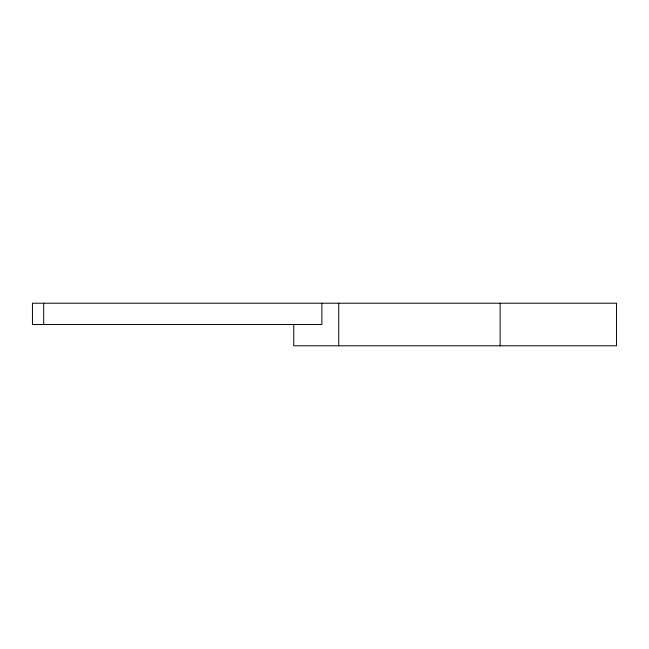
<?xml version="1.0" encoding="UTF-8"?>
<svg xmlns="http://www.w3.org/2000/svg" width="649" height="649" viewBox="0 0 649 649"><rect width="100%" height="100%" fill="white"/><g stroke="black" fill="none" stroke-linecap="round" stroke-linejoin="round"><path stroke-width="0.97" d="M500.136 303.213L500.136 345.787M338.737 303.213L338.737 345.787M321.863 303.213L321.863 324.5L32.45 324.5L32.45 303.213L616.55 303.213L616.55 345.787L293.754 345.787L293.754 324.5M43.694 303.213L43.694 324.5"/></g></svg>
